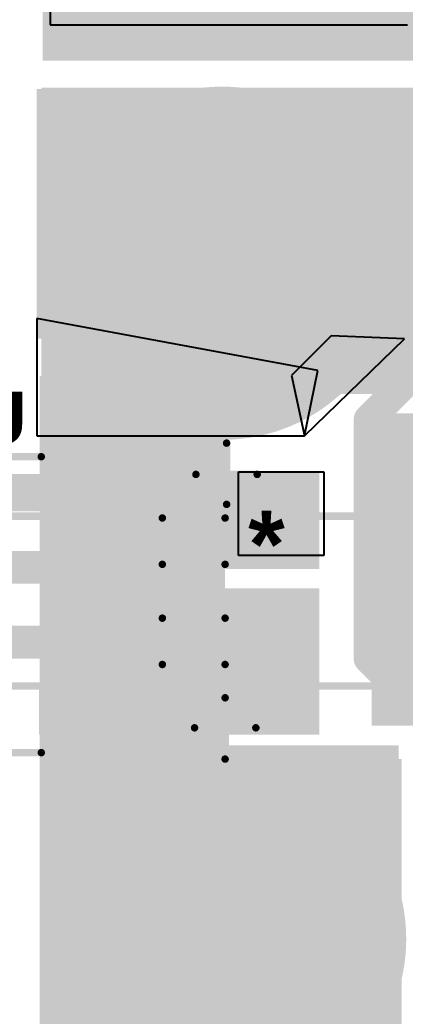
# Model space of a CAD drawing. Header units: millimetres. Extents: x -1.46 to 1.41, y -0.13 to 2.68.
# Drawn here: x -0.282 to -0.025, y 1 to 1.666 of the extents above; entities that cross this region are included whole.
import ezdxf

# ---------------------------------------------------------------- set-up
doc = ezdxf.new("R2010")
doc.units = ezdxf.units.MM
doc.header["$MEASUREMENT"] = 0
for name, color, linetype in [('BottomLayer', 5, 'Continuous'), ('BottomOverlay', 54, 'Continuous'), ('BottomPaste', 16, 'Continuous'), ('BottomSolder', 6, 'Continuous'), ('Mechanical2', 216, 'Continuous'), ('MultiLayer', 9, 'Continuous'), ('PadHoleLayer', 156, 'Continuous'), ('TopLayer', 1, 'Continuous'), ('TopOverlay', 2, 'Continuous'), ('TopSolder', 216, 'Continuous'), ('ViaHoleLayer', 16, 'Continuous')]:
    doc.layers.add(name, color=color, linetype=linetype)
doc.styles.add('Arial', font='arialbd.ttf', dxfattribs={"height": 0.2})

# ---------------------------------------------------------------- blocks, each defined once
blk = doc.blocks.new('CAP_0603_B_13')
at = {"layer": 'BottomLayer'}
for points in [[(-0.045, -0.0175), (-0.045, 0.0175), (-0.015, 0.0175), (-0.015, -0.0175)], [(0.015, -0.0175), (0.015, 0.0175), (0.045, 0.0175), (0.045, -0.0175)]]:
    blk.add_hatch(color=5, dxfattribs=at).paths.add_polyline_path(points)
at = {"layer": 'BottomPaste'}
for points in [[(-0.045, -0.0175), (-0.045, 0.0175), (-0.015, 0.0175), (-0.015, -0.0175)], [(0.015, -0.0175), (0.015, 0.0175), (0.045, 0.0175), (0.045, -0.0175)]]:
    blk.add_hatch(color=16, dxfattribs=at).paths.add_polyline_path(points)
at = {"layer": 'BottomSolder'}
for points in [[(-0.04736, -0.01986), (-0.04736, 0.01986), (-0.01264, 0.01986), (-0.01264, -0.01986)], [(0.01264, -0.01986), (0.01264, 0.01986), (0.04736, 0.01986), (0.04736, -0.01986)]]:
    blk.add_hatch(color=6, dxfattribs=at).paths.add_polyline_path(points)
at = {"layer": 'BottomOverlay', "const_width": 0.005}
for points in [[(-0.049, -0.021), (-0.049, 0.021)], [(-0.018, 0.021), (-0.049, 0.021)], [(0.049, 0.021), (0.018, 0.021)], [(0.049, -0.021), (0.049, 0.021)], [(-0.018, -0.021), (-0.049, -0.021)], [(0.049, -0.021), (0.018, -0.021)]]:
    blk.add_lwpolyline(points, dxfattribs=at)
at = {"layer": 'BottomOverlay', "const_width": 0.0025}
for points in [[(-0.05025, 0.021, 1), (-0.04775, 0.021, 1)], [(-0.05025, 0.021, 1), (-0.04775, 0.021, 1)], [(-0.01925, 0.021, 1), (-0.01675, 0.021, 1)], [(0.01675, 0.021, 1), (0.01925, 0.021, 1)], [(0.04775, 0.021, 1), (0.05025, 0.021, 1)], [(0.04775, 0.021, 1), (0.05025, 0.021, 1)], [(-0.05025, -0.021, 1), (-0.04775, -0.021, 1)], [(-0.05025, -0.021, 1), (-0.04775, -0.021, 1)], [(-0.01925, -0.021, 1), (-0.01675, -0.021, 1)], [(0.01675, -0.021, 1), (0.01925, -0.021, 1)], [(0.04775, -0.021, 1), (0.05025, -0.021, 1)], [(0.04775, -0.021, 1), (0.05025, -0.021, 1)]]:
    blk.add_lwpolyline(points, format="xyb", close=True, dxfattribs=at)
blk = doc.blocks.new('SOIC_8_B_17')
at = {"layer": 'BottomLayer'}
for points in [[(-0.13681, 0.06319), (-0.13681, 0.08681), (-0.07579, 0.08681), (-0.07579, 0.06319)], [(0.07579, 0.06319), (0.07579, 0.08681), (0.13681, 0.08681), (0.13681, 0.06319)], [(-0.13681, 0.01319), (-0.13681, 0.03681), (-0.07579, 0.03681), (-0.07579, 0.01319)], [(0.07579, 0.01319), (0.07579, 0.03681), (0.13681, 0.03681), (0.13681, 0.01319)], [(-0.13681, -0.03681), (-0.13681, -0.01319), (-0.07579, -0.01319), (-0.07579, -0.03681)], [(0.07579, -0.03681), (0.07579, -0.01319), (0.13681, -0.01319), (0.13681, -0.03681)], [(-0.13681, -0.08681), (-0.13681, -0.06319), (-0.07579, -0.06319), (-0.07579, -0.08681)], [(0.07579, -0.08681), (0.07579, -0.06319), (0.13681, -0.06319), (0.13681, -0.08681)]]:
    blk.add_hatch(color=5, dxfattribs=at).paths.add_polyline_path(points)
at = {"layer": 'BottomPaste'}
for points in [[(-0.13681, 0.06319), (-0.13681, 0.08681), (-0.07579, 0.08681), (-0.07579, 0.06319)], [(0.07579, 0.06319), (0.07579, 0.08681), (0.13681, 0.08681), (0.13681, 0.06319)], [(-0.13681, 0.01319), (-0.13681, 0.03681), (-0.07579, 0.03681), (-0.07579, 0.01319)], [(0.07579, 0.01319), (0.07579, 0.03681), (0.13681, 0.03681), (0.13681, 0.01319)], [(-0.13681, -0.03681), (-0.13681, -0.01319), (-0.07579, -0.01319), (-0.07579, -0.03681)], [(0.07579, -0.03681), (0.07579, -0.01319), (0.13681, -0.01319), (0.13681, -0.03681)], [(-0.13681, -0.08681), (-0.13681, -0.06319), (-0.07579, -0.06319), (-0.07579, -0.08681)], [(0.07579, -0.08681), (0.07579, -0.06319), (0.13681, -0.06319), (0.13681, -0.08681)]]:
    blk.add_hatch(color=16, dxfattribs=at).paths.add_polyline_path(points)
at = {"layer": 'BottomSolder'}
for points in [[(-0.14081, 0.05919), (-0.14081, 0.09081), (-0.07179, 0.09081), (-0.07179, 0.05919)], [(0.07179, 0.05919), (0.07179, 0.09081), (0.14081, 0.09081), (0.14081, 0.05919)], [(-0.14081, 0.00919), (-0.14081, 0.04081), (-0.07179, 0.04081), (-0.07179, 0.00919)], [(0.07179, 0.00919), (0.07179, 0.04081), (0.14081, 0.04081), (0.14081, 0.00919)], [(-0.14081, -0.04081), (-0.14081, -0.00919), (-0.07179, -0.00919), (-0.07179, -0.04081)], [(0.07179, -0.04081), (0.07179, -0.00919), (0.14081, -0.00919), (0.14081, -0.04081)], [(-0.14081, -0.09081), (-0.14081, -0.05919), (-0.07179, -0.05919), (-0.07179, -0.09081)], [(0.07179, -0.09081), (0.07179, -0.05919), (0.14081, -0.05919), (0.14081, -0.09081)]]:
    blk.add_hatch(color=6, dxfattribs=at).paths.add_polyline_path(points)
at = {"layer": 'BottomOverlay', "const_width": 0.005}
for points in [[(0.066, 0.099), (-0.072, 0.099)], [(0.066, -0.099), (-0.072, -0.099)]]:
    blk.add_lwpolyline(points, dxfattribs=at)
at = {"layer": 'BottomOverlay'}
for points, const_width in [([(-0.07325, 0.099, 1), (-0.07075, 0.099, 1)], 0.0025), ([(0.06475, 0.099, 1), (0.06725, 0.099, 1)], 0.0025), ([(-0.1216, -0.1, 1), (-0.1344, -0.1, 1)], 0.01), ([(-0.1369, -0.1, 1), (-0.1319, -0.1, 1)], 0.005), ([(-0.1241, -0.1, 1), (-0.1191, -0.1, 1)], 0.005), ([(-0.07325, -0.099, 1), (-0.07075, -0.099, 1)], 0.0025), ([(0.06475, -0.099, 1), (0.06725, -0.099, 1)], 0.0025)]:
    blk.add_lwpolyline(points, format="xyb", close=True, dxfattribs=dict(at, const_width=const_width))
blk = doc.blocks.new('PRT_10474_124')
at = {"layer": 'BottomLayer'}
h = blk.add_hatch(color=5, dxfattribs=at)
edge = h.paths.add_edge_path()
edge.add_arc((-0.14173, 0), 0.11417, 0, 360)
h = blk.add_hatch(color=5, dxfattribs=at)
edge = h.paths.add_edge_path()
edge.add_arc((0.14173, 0), 0.11417, 0, 360)
at = {"layer": 'BottomSolder'}
h = blk.add_hatch(color=6, dxfattribs=at)
edge = h.paths.add_edge_path()
edge.add_arc((-0.14173, 0), 0.11817, 0, 360)
h = blk.add_hatch(color=6, dxfattribs=at)
edge = h.paths.add_edge_path()
edge.add_arc((0.14173, 0), 0.11817, 0, 360)
at = {"layer": 'MultiLayer'}
h = blk.add_hatch(color=9, dxfattribs=at)
edge = h.paths.add_edge_path()
edge.add_arc((-0.14173, 0), 0.11417, 0, 360)
h = blk.add_hatch(color=9, dxfattribs=at)
edge = h.paths.add_edge_path()
edge.add_arc((0.14173, 0), 0.11417, 0, 360)
at = {"layer": 'PadHoleLayer'}
h = blk.add_hatch(color=156, dxfattribs=at)
edge = h.paths.add_edge_path()
edge.add_arc((-0.14173, 0), 0.09055, 0, 360)
h = blk.add_hatch(color=156, dxfattribs=at)
edge = h.paths.add_edge_path()
edge.add_arc((0.14173, 0), 0.09055, 0, 360)
at = {"layer": 'TopLayer'}
h = blk.add_hatch(color=1, dxfattribs=at)
edge = h.paths.add_edge_path()
edge.add_arc((-0.14173, 0), 0.11417, 0, 360)
h = blk.add_hatch(color=1, dxfattribs=at)
edge = h.paths.add_edge_path()
edge.add_arc((0.14173, 0), 0.11417, 0, 360)
at = {"layer": 'TopSolder'}
h = blk.add_hatch(color=216, dxfattribs=at)
edge = h.paths.add_edge_path()
edge.add_arc((-0.14173, 0), 0.11817, 0, 360)
h = blk.add_hatch(color=216, dxfattribs=at)
edge = h.paths.add_edge_path()
edge.add_arc((0.14173, 0), 0.11817, 0, 360)
at = {"layer": 'TopOverlay', "const_width": 0.005}
for points in [[(-0.266, 0.109), (-0.21, 0.165)], [(0.311, 0.165), (-0.21, 0.165)], [(0.311, -0.16), (0.311, 0.165)], [(-0.318, 0.057), (-0.266, 0.109)], [(-0.318, -0.052), (-0.318, 0.057)], [(0.283, -0.01755), (0.283, 0.02345)], [(-0.26208, 0.003), (-0.30308, 0.003)], [(0.30308, 0.003), (0.26208, 0.003)], [(-0.266, -0.104), (-0.318, -0.052)], [(-0.21, -0.16), (-0.266, -0.104)], [(0.311, -0.16), (-0.21, -0.16)]]:
    blk.add_lwpolyline(points, dxfattribs=at)
at = {"layer": 'TopOverlay', "const_width": 0.0025}
for points in [[(-0.21125, 0.165, 1), (-0.20875, 0.165, 1)], [(-0.21125, 0.165, 1), (-0.20875, 0.165, 1)], [(0.30975, 0.165, 1), (0.31225, 0.165, 1)], [(0.30975, 0.165, 1), (0.31225, 0.165, 1)], [(-0.26725, 0.109, 1), (-0.26475, 0.109, 1)], [(-0.26725, 0.109, 1), (-0.26475, 0.109, 1)], [(-0.31925, 0.057, 1), (-0.31675, 0.057, 1)], [(-0.31925, 0.057, 1), (-0.31675, 0.057, 1)], [(0.28175, 0.02345, 1), (0.28425, 0.02345, 1)], [(-0.30433, 0.003, 1), (-0.30183, 0.003, 1)], [(-0.26333, 0.003, 1), (-0.26083, 0.003, 1)], [(0.26083, 0.003, 1), (0.26333, 0.003, 1)], [(0.30183, 0.003, 1), (0.30433, 0.003, 1)], [(0.28175, -0.01755, 1), (0.28425, -0.01755, 1)], [(-0.31925, -0.052, 1), (-0.31675, -0.052, 1)], [(-0.31925, -0.052, 1), (-0.31675, -0.052, 1)], [(-0.26725, -0.104, 1), (-0.26475, -0.104, 1)], [(-0.26725, -0.104, 1), (-0.26475, -0.104, 1)], [(-0.21125, -0.16, 1), (-0.20875, -0.16, 1)], [(-0.21125, -0.16, 1), (-0.20875, -0.16, 1)], [(0.30975, -0.16, 1), (0.31225, -0.16, 1)], [(0.30975, -0.16, 1), (0.31225, -0.16, 1)]]:
    blk.add_lwpolyline(points, format="xyb", close=True, dxfattribs=at)
blk = doc.blocks.new('PRT_10474_125')
at = {"layer": 'BottomLayer'}
h = blk.add_hatch(color=5, dxfattribs=at)
edge = h.paths.add_edge_path()
edge.add_arc((-0.14173, 0), 0.11417, 0, 360)
h = blk.add_hatch(color=5, dxfattribs=at)
edge = h.paths.add_edge_path()
edge.add_arc((0.14173, 0), 0.11417, 0, 360)
at = {"layer": 'BottomSolder'}
h = blk.add_hatch(color=6, dxfattribs=at)
edge = h.paths.add_edge_path()
edge.add_arc((-0.14173, 0), 0.11817, 0, 360)
h = blk.add_hatch(color=6, dxfattribs=at)
edge = h.paths.add_edge_path()
edge.add_arc((0.14173, 0), 0.11817, 0, 360)
at = {"layer": 'MultiLayer'}
h = blk.add_hatch(color=9, dxfattribs=at)
edge = h.paths.add_edge_path()
edge.add_arc((-0.14173, 0), 0.11417, 0, 360)
h = blk.add_hatch(color=9, dxfattribs=at)
edge = h.paths.add_edge_path()
edge.add_arc((0.14173, 0), 0.11417, 0, 360)
at = {"layer": 'PadHoleLayer'}
h = blk.add_hatch(color=156, dxfattribs=at)
edge = h.paths.add_edge_path()
edge.add_arc((-0.14173, 0), 0.09055, 0, 360)
h = blk.add_hatch(color=156, dxfattribs=at)
edge = h.paths.add_edge_path()
edge.add_arc((0.14173, 0), 0.09055, 0, 360)
at = {"layer": 'TopLayer'}
h = blk.add_hatch(color=1, dxfattribs=at)
edge = h.paths.add_edge_path()
edge.add_arc((-0.14173, 0), 0.11417, 0, 360)
h = blk.add_hatch(color=1, dxfattribs=at)
edge = h.paths.add_edge_path()
edge.add_arc((0.14173, 0), 0.11417, 0, 360)
at = {"layer": 'TopSolder'}
h = blk.add_hatch(color=216, dxfattribs=at)
edge = h.paths.add_edge_path()
edge.add_arc((-0.14173, 0), 0.11817, 0, 360)
h = blk.add_hatch(color=216, dxfattribs=at)
edge = h.paths.add_edge_path()
edge.add_arc((0.14173, 0), 0.11817, 0, 360)
at = {"layer": 'TopOverlay', "const_width": 0.005}
for points in [[(-0.21, 0.165), (-0.266, 0.109)], [(-0.21, 0.165), (0.311, 0.165)], [(0.311, 0.165), (0.311, -0.16)], [(-0.266, 0.109), (-0.318, 0.057)], [(-0.318, 0.057), (-0.318, -0.052)], [(0.283, 0.02345), (0.283, -0.01755)], [(-0.30308, 0.003), (-0.26208, 0.003)], [(0.26208, 0.003), (0.30308, 0.003)], [(-0.318, -0.052), (-0.266, -0.104)], [(-0.266, -0.104), (-0.21, -0.16)], [(-0.21, -0.16), (0.311, -0.16)]]:
    blk.add_lwpolyline(points, dxfattribs=at)
at = {"layer": 'TopOverlay', "const_width": 0.0025}
for points in [[(-0.21125, 0.165, 1), (-0.20875, 0.165, 1)], [(-0.21125, 0.165, 1), (-0.20875, 0.165, 1)], [(0.30975, 0.165, 1), (0.31225, 0.165, 1)], [(0.30975, 0.165, 1), (0.31225, 0.165, 1)], [(-0.26725, 0.109, 1), (-0.26475, 0.109, 1)], [(-0.26725, 0.109, 1), (-0.26475, 0.109, 1)], [(-0.31925, 0.057, 1), (-0.31675, 0.057, 1)], [(-0.31925, 0.057, 1), (-0.31675, 0.057, 1)], [(0.28175, 0.02345, 1), (0.28425, 0.02345, 1)], [(-0.30433, 0.003, 1), (-0.30183, 0.003, 1)], [(-0.26333, 0.003, 1), (-0.26083, 0.003, 1)], [(0.26083, 0.003, 1), (0.26333, 0.003, 1)], [(0.30183, 0.003, 1), (0.30433, 0.003, 1)], [(0.28175, -0.01755, 1), (0.28425, -0.01755, 1)], [(-0.31925, -0.052, 1), (-0.31675, -0.052, 1)], [(-0.31925, -0.052, 1), (-0.31675, -0.052, 1)], [(-0.26725, -0.104, 1), (-0.26475, -0.104, 1)], [(-0.26725, -0.104, 1), (-0.26475, -0.104, 1)], [(-0.21125, -0.16, 1), (-0.20875, -0.16, 1)], [(-0.21125, -0.16, 1), (-0.20875, -0.16, 1)], [(0.30975, -0.16, 1), (0.31225, -0.16, 1)], [(0.30975, -0.16, 1), (0.31225, -0.16, 1)]]:
    blk.add_lwpolyline(points, format="xyb", close=True, dxfattribs=at)

msp = doc.modelspace()

# ---------------------------------------------------------------- hatches: boundary and pattern name
at = {"layer": 'BottomLayer'}
for points in [[(-0.271, 1.453), (-0.025, 1.453), (-0.025, 1.62), (-0.271, 1.62)], [(-0.032, 1.246), (0.024, 1.246), (0.024, 1.388), (-0.032, 1.388)], [(-0.187, 1.299), (-0.082, 1.299), (-0.082, 1.364), (-0.187, 1.364)], [(-0.082, 1.286), (-0.18704, 1.286), (-0.18704, 1.188), (-0.082, 1.188)], [(-0.152, 1.188), (-0.152, 1.22204), (-0.26943, 1.22204), (-0.26943, 1.188)], [(-0.027, 1.17165), (-0.268, 1.17165), (-0.268, 0.91265), (-0.027, 0.91265)]]:
    msp.add_hatch(color=5, dxfattribs=at).paths.add_polyline_path(points)
h = msp.add_hatch(color=5, dxfattribs=at)
edge = h.paths.add_edge_path()
edge.add_arc((-0.121, 1.348), 0.01181, 0, 360)
h = msp.add_hatch(color=5, dxfattribs=at)
edge = h.paths.add_edge_path()
edge.add_arc((-0.096, 1.348), 0.01181, 0, 360)
h = msp.add_hatch(color=5, dxfattribs=at)
edge = h.paths.add_edge_path()
edge.add_arc((-0.122, 1.32), 0.01181, 0, 360)
h = msp.add_hatch(color=5, dxfattribs=at)
edge = h.paths.add_edge_path()
edge.add_arc((-0.097, 1.32), 0.01181, 0, 360)
h = msp.add_hatch(color=5, dxfattribs=at)
edge = h.paths.add_edge_path()
edge.add_arc((-0.122, 1.271), 0.01181, 0, 360)
h = msp.add_hatch(color=5, dxfattribs=at)
edge = h.paths.add_edge_path()
edge.add_arc((-0.096, 1.271), 0.01181, 0, 360)
h = msp.add_hatch(color=5, dxfattribs=at)
edge = h.paths.add_edge_path()
edge.add_arc((-0.122, 1.244), 0.01181, 0, 360)
h = msp.add_hatch(color=5, dxfattribs=at)
edge = h.paths.add_edge_path()
edge.add_arc((-0.096, 1.244), 0.01181, 0, 360)
h = msp.add_hatch(color=5, dxfattribs=at)
edge = h.paths.add_edge_path()
edge.add_arc((-0.122, 1.217), 0.01181, 0, 360)
h = msp.add_hatch(color=5, dxfattribs=at)
edge = h.paths.add_edge_path()
edge.add_arc((-0.096, 1.217), 0.01181, 0, 360)
at = {"layer": 'BottomSolder'}
h = msp.add_hatch(color=6, dxfattribs=at)
edge = h.paths.add_edge_path()
edge.add_arc((-0.121, 1.348), 0.00591, 0, 360)
h = msp.add_hatch(color=6, dxfattribs=at)
edge = h.paths.add_edge_path()
edge.add_arc((-0.096, 1.348), 0.00591, 0, 360)
h = msp.add_hatch(color=6, dxfattribs=at)
edge = h.paths.add_edge_path()
edge.add_arc((-0.122, 1.32), 0.00591, 0, 360)
h = msp.add_hatch(color=6, dxfattribs=at)
edge = h.paths.add_edge_path()
edge.add_arc((-0.097, 1.32), 0.00591, 0, 360)
h = msp.add_hatch(color=6, dxfattribs=at)
edge = h.paths.add_edge_path()
edge.add_arc((-0.122, 1.271), 0.00591, 0, 360)
h = msp.add_hatch(color=6, dxfattribs=at)
edge = h.paths.add_edge_path()
edge.add_arc((-0.096, 1.271), 0.00591, 0, 360)
h = msp.add_hatch(color=6, dxfattribs=at)
edge = h.paths.add_edge_path()
edge.add_arc((-0.122, 1.244), 0.00591, 0, 360)
h = msp.add_hatch(color=6, dxfattribs=at)
edge = h.paths.add_edge_path()
edge.add_arc((-0.096, 1.244), 0.00591, 0, 360)
h = msp.add_hatch(color=6, dxfattribs=at)
edge = h.paths.add_edge_path()
edge.add_arc((-0.122, 1.217), 0.00591, 0, 360)
h = msp.add_hatch(color=6, dxfattribs=at)
edge = h.paths.add_edge_path()
edge.add_arc((-0.096, 1.217), 0.00591, 0, 360)
at = {"layer": 'TopLayer'}
for points in [[(-0.267, 1.639), (0.072, 1.639), (0.072, 1.813), (-0.267, 1.813)], [(-0.268, 1.426), (0.144, 1.426), (0.144, 1.621), (-0.268, 1.621)], [(-0.268, 1.416), (0.161, 1.416), (0.161, 1.549), (-0.268, 1.549)], [(-0.145, 1.134), (-0.145, 1.428), (-0.269, 1.428), (-0.269, 1.134)], [(-0.047, 1.194), (0.148, 1.194), (0.148, 1.403), (-0.047, 1.403)], [(-0.044, 1.336), (0.159, 1.336), (0.159, 1.403), (-0.044, 1.403)], [(-0.269, 0.912), (-0.029, 0.912), (-0.029, 1.181), (-0.269, 1.181)]]:
    msp.add_hatch(color=1, dxfattribs=at).paths.add_polyline_path(points)
h = msp.add_hatch(color=1, dxfattribs=at)
edge = h.paths.add_edge_path()
edge.add_arc((-0.121, 1.348), 0.01181, 0, 360)
h = msp.add_hatch(color=1, dxfattribs=at)
edge = h.paths.add_edge_path()
edge.add_arc((-0.096, 1.348), 0.01181, 0, 360)
h = msp.add_hatch(color=1, dxfattribs=at)
edge = h.paths.add_edge_path()
edge.add_arc((-0.122, 1.32), 0.01181, 0, 360)
h = msp.add_hatch(color=1, dxfattribs=at)
edge = h.paths.add_edge_path()
edge.add_arc((-0.097, 1.32), 0.01181, 0, 360)
h = msp.add_hatch(color=1, dxfattribs=at)
edge = h.paths.add_edge_path()
edge.add_arc((-0.122, 1.271), 0.01181, 0, 360)
h = msp.add_hatch(color=1, dxfattribs=at)
edge = h.paths.add_edge_path()
edge.add_arc((-0.096, 1.271), 0.01181, 0, 360)
h = msp.add_hatch(color=1, dxfattribs=at)
edge = h.paths.add_edge_path()
edge.add_arc((-0.122, 1.244), 0.01181, 0, 360)
h = msp.add_hatch(color=1, dxfattribs=at)
edge = h.paths.add_edge_path()
edge.add_arc((-0.096, 1.244), 0.01181, 0, 360)
h = msp.add_hatch(color=1, dxfattribs=at)
edge = h.paths.add_edge_path()
edge.add_arc((-0.122, 1.217), 0.01181, 0, 360)
h = msp.add_hatch(color=1, dxfattribs=at)
edge = h.paths.add_edge_path()
edge.add_arc((-0.096, 1.217), 0.01181, 0, 360)
at = {"layer": 'TopSolder'}
h = msp.add_hatch(color=216, dxfattribs=at)
edge = h.paths.add_edge_path()
edge.add_arc((-0.121, 1.348), 0.00591, 0, 360)
h = msp.add_hatch(color=216, dxfattribs=at)
edge = h.paths.add_edge_path()
edge.add_arc((-0.096, 1.348), 0.00591, 0, 360)
h = msp.add_hatch(color=216, dxfattribs=at)
edge = h.paths.add_edge_path()
edge.add_arc((-0.122, 1.32), 0.00591, 0, 360)
h = msp.add_hatch(color=216, dxfattribs=at)
edge = h.paths.add_edge_path()
edge.add_arc((-0.097, 1.32), 0.00591, 0, 360)
h = msp.add_hatch(color=216, dxfattribs=at)
edge = h.paths.add_edge_path()
edge.add_arc((-0.122, 1.271), 0.00591, 0, 360)
h = msp.add_hatch(color=216, dxfattribs=at)
edge = h.paths.add_edge_path()
edge.add_arc((-0.096, 1.271), 0.00591, 0, 360)
h = msp.add_hatch(color=216, dxfattribs=at)
edge = h.paths.add_edge_path()
edge.add_arc((-0.122, 1.244), 0.00591, 0, 360)
h = msp.add_hatch(color=216, dxfattribs=at)
edge = h.paths.add_edge_path()
edge.add_arc((-0.096, 1.244), 0.00591, 0, 360)
h = msp.add_hatch(color=216, dxfattribs=at)
edge = h.paths.add_edge_path()
edge.add_arc((-0.122, 1.217), 0.00591, 0, 360)
h = msp.add_hatch(color=216, dxfattribs=at)
edge = h.paths.add_edge_path()
edge.add_arc((-0.096, 1.217), 0.00591, 0, 360)
at = {"layer": 'ViaHoleLayer'}
h = msp.add_hatch(color=16, dxfattribs=at)
edge = h.paths.add_edge_path()
edge.add_arc((-0.121, 1.348), 0.00591, 0, 360)
h = msp.add_hatch(color=16, dxfattribs=at)
edge = h.paths.add_edge_path()
edge.add_arc((-0.096, 1.348), 0.00591, 0, 360)
h = msp.add_hatch(color=16, dxfattribs=at)
edge = h.paths.add_edge_path()
edge.add_arc((-0.122, 1.32), 0.00591, 0, 360)
h = msp.add_hatch(color=16, dxfattribs=at)
edge = h.paths.add_edge_path()
edge.add_arc((-0.097, 1.32), 0.00591, 0, 360)
h = msp.add_hatch(color=16, dxfattribs=at)
edge = h.paths.add_edge_path()
edge.add_arc((-0.122, 1.271), 0.00591, 0, 360)
h = msp.add_hatch(color=16, dxfattribs=at)
edge = h.paths.add_edge_path()
edge.add_arc((-0.096, 1.271), 0.00591, 0, 360)
h = msp.add_hatch(color=16, dxfattribs=at)
edge = h.paths.add_edge_path()
edge.add_arc((-0.122, 1.244), 0.00591, 0, 360)
h = msp.add_hatch(color=16, dxfattribs=at)
edge = h.paths.add_edge_path()
edge.add_arc((-0.096, 1.244), 0.00591, 0, 360)
h = msp.add_hatch(color=16, dxfattribs=at)
edge = h.paths.add_edge_path()
edge.add_arc((-0.122, 1.217), 0.00591, 0, 360)
h = msp.add_hatch(color=16, dxfattribs=at)
edge = h.paths.add_edge_path()
edge.add_arc((-0.096, 1.217), 0.00591, 0, 360)

# ---------------------------------------------------------------- linework, layer by layer
at = {"layer": 'BottomLayer'}
for p, q in [((-0.262, 1.85494), (-0.262, 1.66294)), ((-0.262, 1.66294), (-0.023, 1.66294)), ((-0.083, 1.43177), (-0.271, 1.46656)), ((-0.271, 1.46656), (-0.271, 1.388)), ((-0.074, 1.455), (-0.10054, 1.42846)), ((-0.025, 1.453), (-0.074, 1.455)), ((-0.092, 1.388), (-0.025, 1.453)), ((-0.10054, 1.42846), (-0.092, 1.388)), ((-0.092, 1.388), (-0.083, 1.43177)), ((-0.271, 1.388), (-0.092, 1.388))]:
    msp.add_line(p, q, dxfattribs=at)
for points, const_width in [([(-0.049, 1.399), (-0.01422, 1.43378)], 0.02), ([(-0.049, 1.23896), (-0.049, 1.399)], 0.02), ([(-0.352, 1.35), (-0.17689, 1.35)], 0.025), ([(-0.17689, 1.35), (-0.164, 1.33711)], 0.025), ([(-0.164, 1.314), (-0.164, 1.33711)], 0.025), ([(-0.32, 1.3), (-0.2337, 1.3)], 0.022), ([(-0.299, 1.25), (-0.2337, 1.25)], 0.022), ([(-0.049, 1.23896), (-0.03904, 1.229)], 0.02), ([(-0.03904, 1.229), (-0.039, 1.229)], 0.02), ([(-0.039, 1.229), (-0.00356, 1.19356)], 0.02)]:
    msp.add_lwpolyline(points, dxfattribs=dict(at, const_width=const_width))
for points, const_width in [([(-0.054, 1.399, 1), (-0.044, 1.399, 1)], 0.01), ([(-0.054, 1.399, 1), (-0.044, 1.399, 1)], 0.01), ([(-0.18314, 1.35, 1), (-0.17064, 1.35, 1)], 0.0125), ([(-0.18314, 1.35, 1), (-0.17064, 1.35, 1)], 0.0125), ([(-0.17025, 1.33711, 1), (-0.15775, 1.33711, 1)], 0.0125), ([(-0.17025, 1.33711, 1), (-0.15775, 1.33711, 1)], 0.0125), ([(-0.17025, 1.314, 1), (-0.15775, 1.314, 1)], 0.0125), ([(-0.2392, 1.3, 1), (-0.2282, 1.3, 1)], 0.011), ([(-0.2392, 1.25, 1), (-0.2282, 1.25, 1)], 0.011), ([(-0.054, 1.23896, 1), (-0.044, 1.23896, 1)], 0.01), ([(-0.054, 1.23896, 1), (-0.044, 1.23896, 1)], 0.01), ([(-0.04404, 1.229, 1), (-0.03404, 1.229, 1)], 0.01), ([(-0.04404, 1.229, 1), (-0.03404, 1.229, 1)], 0.01), ([(-0.044, 1.229, 1), (-0.034, 1.229, 1)], 0.01), ([(-0.044, 1.229, 1), (-0.034, 1.229, 1)], 0.01)]:
    msp.add_lwpolyline(points, format="xyb", close=True, dxfattribs=dict(at, const_width=const_width))
at = {"layer": 'Mechanical2', "const_width": 0.015}
msp.add_lwpolyline([(1.39764, 1.27953, 1), (-1.39764, 1.27953, 1)], format="xyb", close=True, dxfattribs=at)
at = {"layer": 'TopLayer'}
for p, q in [((-0.136, 1.308), (-0.136, 1.364)), ((-0.136, 1.364), (-0.079, 1.364)), ((-0.079, 1.364), (-0.079, 1.308)), ((-0.113, 1.308), (-0.136, 1.308)), ((-0.079, 1.308), (-0.113, 1.308))]:
    msp.add_line(p, q, dxfattribs=at)
for points, const_width in [([(-0.165, 1.47837), (-0.16439, 1.47776)], 0.05), ([(-0.16439, 1.47776), (0.05239, 1.47776)], 0.05), ([(-0.18071, 1.47138), (-0.17887, 1.46953)], 0.022)]:
    msp.add_lwpolyline(points, dxfattribs=dict(at, const_width=const_width))
for points, const_width in [([(-0.1775, 1.47837, 1), (-0.1525, 1.47837, 1)], 0.025), ([(-0.17689, 1.47776, 1), (-0.15189, 1.47776, 1)], 0.025), ([(-0.17689, 1.47776, 1), (-0.15189, 1.47776, 1)], 0.025), ([(-0.18621, 1.47138, 1), (-0.17521, 1.47138, 1)], 0.011), ([(-0.18437, 1.46953, 1), (-0.17337, 1.46953, 1)], 0.011)]:
    msp.add_lwpolyline(points, format="xyb", close=True, dxfattribs=dict(at, const_width=const_width))

# ---------------------------------------------------------------- block references
for name, p, rotation in [('PRT_10474_124', (-0.147, 1.6452), 270), ('SOIC_8_B_17', (-0.34, 1.275), 180), ('CAP_0603_B_13', (-0.166, 1.284), 270), ('PRT_10474_125', (-0.142, 0.90962), 90)]:
    msp.add_blockref(name, p, dxfattribs=dict(rotation=rotation))

# ---------------------------------------------------------------- texts
at = {"layer": 'BottomOverlay', "style": 'Arial', "text_generation_flag": 2}
msp.add_text('U9', height=0.035, dxfattribs=at).set_placement((-0.27784, 1.38251))
msp.add_text('*', height=0.045, rotation=360, dxfattribs=at).set_placement((-0.105, 1.293))

doc.saveas('drawing.dxf')
